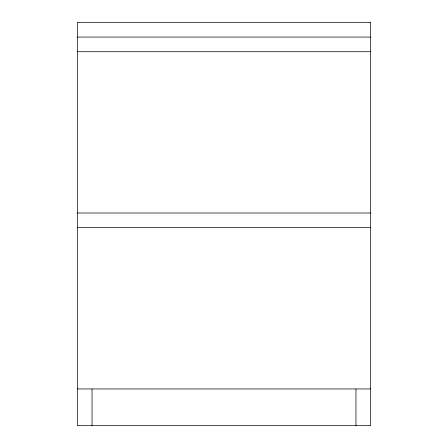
<?xml version="1.0" encoding="UTF-8"?>
<svg xmlns="http://www.w3.org/2000/svg" width="448" height="448" viewBox="0 0 448 448"><rect width="100%" height="100%" fill="white"/><g stroke="black" fill="none" stroke-linecap="round" stroke-linejoin="round"><path stroke-width="0.67" d="M77.381 37.061L370.619 37.061M77.381 51.722L370.619 51.722M77.381 213.002L370.619 213.002M77.381 227.668L370.619 227.668M77.381 388.948L370.619 388.948M355.958 388.948L355.958 425.6M92.042 388.948L92.042 425.6M370.619 22.4L77.381 22.4L77.381 425.6L370.619 425.6L370.619 22.4"/></g></svg>
